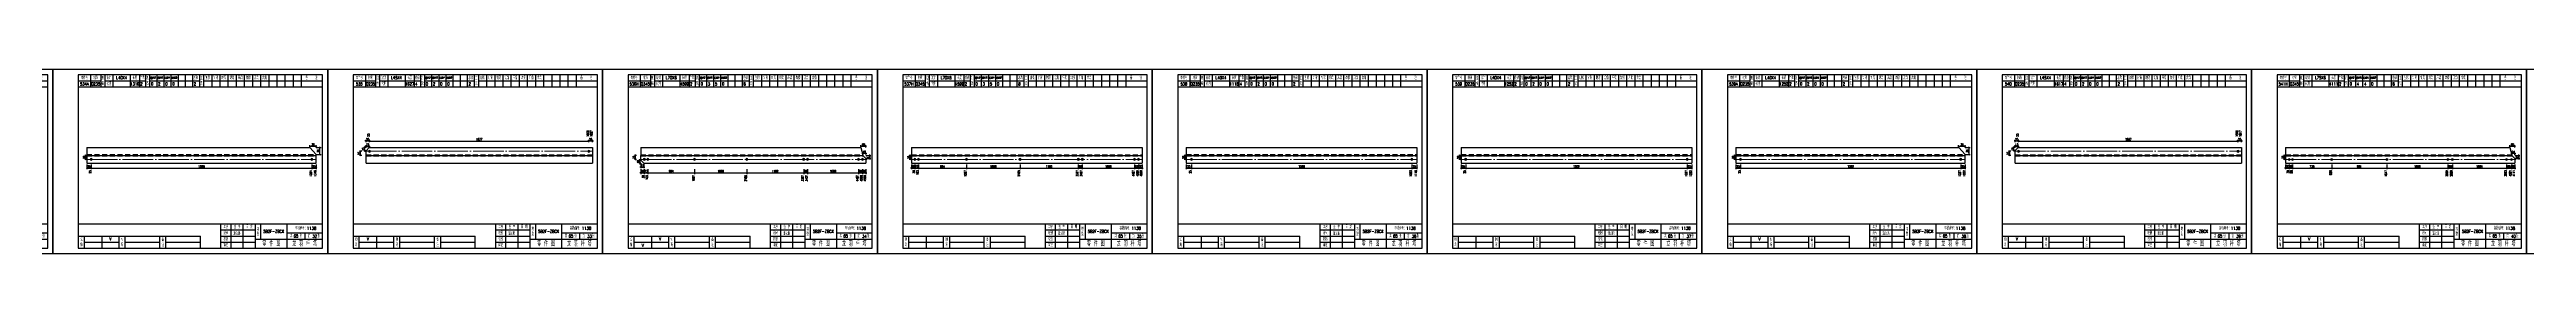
# Model space of a CAD drawing. Header units: millimetres. Extents: x 0 to 30240, y -10896 to -1348.
# Drawn here: x 8367 to 10800, y -3907 to -3727 of the extents above; entities that cross this region are included whole.
import ezdxf
from ezdxf.enums import TextEntityAlignment as Align

# ---------------------------------------------------------------- set-up
doc = ezdxf.new("R2010")
doc.units = ezdxf.units.MM
doc.header["$LTSCALE"] = 20
doc.header["$PDMODE"] = 1
doc.linetypes.add('DASHDOT2X', pattern=[1.75, 1.5, -0.125, 0, -0.125])
doc.linetypes.add('HIDDEN', pattern=[0.375, 0.25, -0.125])
for name, color, linetype, lineweight in [('1', 7, 'Continuous', 25), ('11', 3, 'Continuous', 13), ('2', 1, 'HIDDEN', 13), ('5', 1, 'Continuous', 13), ('7', 2, 'DASHDOT2X', 13)]:
    doc.layers.add(name, color=color, linetype=linetype, lineweight=lineweight)
doc.styles.get("Standard").update_dxf_attribs({"font": 'simplex', "width": 0.7, "bigfont": 'gbhzfs.shx'})
doc.styles.add('SYMBOL_TXT', font='txt.shx', dxfattribs={"width": 0.6})
doc.styles.add('TITLE_TXT', font='simplex.shx', dxfattribs={"width": 0.75, "height": 2.5, "bigfont": 'gbhzfs.shx'})
doc.dimstyles.get("Standard").update_dxf_attribs({"dimtxt": 2.1, "dimasz": 1, "dimexe": 1.05, "dimexo": 0, "dimgap": 0.63, "dimtad": 1, "dimzin": 0, "dimdsep": 46, "dimtxsty": 'standard', "dimblk": 'OBLIQUE', "dimblk1": 'OBLIQUE', "dimblk2": 'OBLIQUE', "dimcen": 0.09, "dimadec": 0, "dimazin": 0, "dimtfac": 1, "dimtdec": 1, "dimtix": 1, "dimtmove": 0, "dimatfit": 3, "dimfxl": 0, "dimtolj": 1, "dimtzin": 0, "dimarcsym": 0})
pattern_1 = [(0, (-3, 0), (0, 0.0125), [])]

# ---------------------------------------------------------------- blocks, each defined once
blk = doc.blocks.new('M12_HOLE')
h = blk.add_hatch()
h.set_pattern_fill('LINE', scale=0.1, style=0)
h.set_pattern_definition(pattern_1)
h.paths.add_polyline_path([(-5, 0, 1), (-1, 0, 1)])
at = {"color": 7}
blk.add_circle((-3, 0), 2, dxfattribs=at)
at = {"color": 7, "attachment_point": 1, "style": 'SYMBOL_TXT'}
for s, insert, char_height, width in [('13\\f??|b0|i0|c0|p54;.', (-0.1, 2.1), 3.5, 5.707), ('5', (3.7, 2.3), 1.8, 2.931)]:
    blk.add_mtext(s, dxfattribs=dict(at, insert=insert, char_height=char_height, width=width))
blk = doc.blocks.new('M16_HOLE')
h = blk.add_hatch()
h.set_pattern_fill('LINE', scale=0.1, style=0)
h.set_pattern_definition(pattern_1)
h.paths.add_polyline_path([(-1.6, 1.4, 0.668179), (-5, 0, 0.198912), (-4.4, -1.4)])
at = {"color": 7}
blk.add_circle((-3, 0), 2, dxfattribs=at)
at = {"color": 7, "attachment_point": 1, "style": 'SYMBOL_TXT'}
for s, insert, char_height, width in [('17.', (-0.4, 2.1), 3.5, 6.316), ('5', (3.6, 2.3), 1.8, 1.822)]:
    blk.add_mtext(s, dxfattribs=dict(at, insert=insert, char_height=char_height, width=width))
blk = doc.blocks.new('M20_HOLE')
at = {"color": 7}
blk.add_circle((-3, 0), 2, dxfattribs=at)
at = {"color": 7, "attachment_point": 1, "style": 'SYMBOL_TXT'}
for s, insert, char_height, width in [('21.', (-0.7, 2), 3.5, 6.074), ('5', (3.3, 2), 1.8, 1.458)]:
    blk.add_mtext(s, dxfattribs=dict(at, insert=insert, char_height=char_height, width=width))
blk = doc.blocks.new('M24_HOLE')
at = {"color": 7}
for radius in [2, 1.5]:
    blk.add_circle((-3, 0), radius, dxfattribs=at)
at = {"color": 7, "attachment_point": 1, "style": 'SYMBOL_TXT'}
for s, insert, char_height, width in [('25.', (-0.7, 2.1), 3.5, 2.429), ('5', (3.9, 2.3), 1.8, 1.944)]:
    blk.add_mtext(s, dxfattribs=dict(at, insert=insert, char_height=char_height, width=width))
blk = doc.blocks.new('JgCard')
for p, q in [((270, 180), (0, 180)), ((0, 180), (0, 0)), ((265, 175), (25, 175)), ((25, 175), (25, 5)), ((37, 175), (37, 163)), ((47, 175), (47, 163)), ((51, 175), (51, 163)), ((59, 175), (59, 163)), ((76, 175), (76, 163)), ((85, 175), (85, 163)), ((91, 175), (91, 163)), ((95, 175), (95, 163)), ((102, 175), (102, 163)), ((109, 175), (109, 163)), ((116, 175), (116, 163)), ((123, 175), (123, 163)), ((130, 175), (130, 163)), ((137, 175), (137, 163)), ((144, 175), (144, 163)), ((148, 175), (148, 163)), ((156, 175), (156, 163)), ((164, 175), (164, 163)), ((172, 175), (172, 163)), ((180, 175), (180, 163)), ((188, 175), (188, 163)), ((196, 175), (196, 163)), ((204, 175), (204, 163)), ((212, 175), (212, 163)), ((220, 175), (220, 163)), ((228, 175), (228, 163)), ((236, 175), (236, 163)), ((244, 175), (244, 163)), ((265, 5), (265, 175)), ((270, 0), (270, 180)), ((25, 169), (47, 169)), ((25, 163), (265, 163)), ((51, 169), (91, 169)), ((95, 169), (144, 169)), ((148, 169), (265, 169)), ((25, 29), (265, 29)), ((165, 5), (165, 29)), ((175, 5), (175, 29)), ((187, 5), (187, 29)), ((199, 5), (199, 29)), ((204, 29), (204, 14)), ((230, 5), (230, 29)), ((0, 0), (270, 0)), ((25, 17), (145, 17)), ((25, 5), (265, 5)), ((31, 5), (31, 17)), ((31, 11), (65, 11)), ((48, 17), (48, 5)), ((65, 5), (65, 17)), ((71, 5), (71, 17)), ((71, 11), (105, 11)), ((105, 5), (105, 17)), ((111, 5), (111, 17)), ((111, 11), (145, 11)), ((145, 5), (145, 17)), ((165, 23), (199, 23)), ((165, 17), (199, 17)), ((165, 11), (199, 11)), ((199, 14), (265, 14)), ((230, 20), (265, 20)), ((247.5, 20), (247.5, 14))]:
    blk.add_line(p, q)
blk.add_lwpolyline([(96, 172, -1), (98, 172, -1)], format="xyb", close=True)
blk.add_point((145, 96))
at = {"xscale": 0.5, "yscale": 0.5, "zscale": 0.5}
for name, p in [('M12_HOLE', (98.5, 172)), ('M16_HOLE', (105.5, 172)), ('M20_HOLE', (112.5, 172)), ('M24_HOLE', (119.5, 172))]:
    blk.add_blockref(name, p, dxfattribs=at)
at = {"style": 'TITLE_TXT', "width": 0.75}
for s, height, p in [('存档编号：1138', 3.08, (238, 23.1)), ('潘义鹏', 3, (177.4, 17.9)), ('龙 羽 杆 塔', 5, (235.2, 7))]:
    blk.add_text(s, height=height, dxfattribs=at).set_placement(p)
at = {"attachment_point": 5, "style": 'TITLE_TXT'}
for s, insert, char_height, width in [('零件号', (31, 172), 3, 15), ('材质', (42, 172), 3, 8), ('规格', (49, 169), 3, 4), ('设计', (55, 172), 3, 8), ('长度', (80.5, 172), 3, 8), ('件数', (88, 172), 3, 6), ('孔数', (93, 169), 3, 4), ('总数', (140.5, 172), 3, 7), ('工\\P艺', (146, 169), 3, 4), ('刨根', (152, 172), 3, 8), ('铲背', (160, 172), 3, 8), ('制弯', (168, 172), 3, 8), ('切角', (176, 172), 3, 8), ('压扁', (184, 172), 3, 8), ('焊接', (192, 172), 3, 8), ('开角', (200, 172), 3, 8), ('合角', (208, 172), 3, 8), ('备    注', (254, 172), 3, 22), ('代用', (55, 166), 3, 8), ('工序', (170, 26), 3, 10), ('签 字', (181, 26), 3, 12), ('日 期', (193, 26), 3, 12), ('塔\\P型', (201.5, 21.5), 3, 5), ('切\\P角', (28, 11), 3, 6), ('制\\P弯', (68, 11), 3, 6), ('备\\P注', (108, 11), 3, 6), ('绘制', (170, 20), 3, 10), ('校核', (170, 14), 3, 10), ('审定', (170, 8), 3, 10), ('零 件 图', (214.5, 9.5), 5, 31), ('共    张', (238.8, 17), 3, 17.5), ('第    张', (256.2, 17), 3, 17.5)]:
    blk.add_mtext(s, dxfattribs=dict(at, insert=insert, char_height=char_height, width=width))
blk = doc.blocks.new('M16')
for p, q in [((-0.7, -0.7), (0.7, 0.7)), ((-0.4, 0), (0.4, 0)), ((0, 0.4), (0, -0.4))]:
    blk.add_line(p, q)
blk.add_circle((0, 0), 1)
for radius in [0.8, 0.6, 0.4, 0.2]:
    blk.add_arc((0, 0), radius, 225, 45)
blk = doc.blocks.new('_Oblique')
at = {"color": 0, "linetype": 'ByBlock', "lineweight": -2}
blk.add_line((-0.5, -0.5), (0.5, 0.5), dxfattribs=at)
blk = doc.blocks.new('*D2614')
at = {"layer": '11', "color": 0, "lineweight": -2}
for p, q in [((8622.5, -3803.1), (8622.5, -3801)), ((8628.7, -3802.1), (8622.5, -3802.1)), ((8628.7, -3803.1), (8628.7, -3801))]:
    blk.add_line(p, q, dxfattribs=at)
at = {"layer": 'Defpoints', "color": 0}
for p in [(8622.5, -3802.1), (8622.5, -3803.1), (8628.7, -3803.1)]:
    blk.add_point(p, dxfattribs=at)
at = {"layer": '11', "color": 0, "lineweight": -2, "rotation": 180}
blk.add_blockref('_Oblique', (8622.5, -3802.1), dxfattribs=at)
at = {"layer": '11', "color": 0, "lineweight": -2}
blk.add_blockref('_Oblique', (8628.7, -3802.1), dxfattribs=at)
at = {"layer": '11', "color": 0, "insert": (8625.6, -3800.4), "char_height": 2.1, "attachment_point": 5}
blk.add_mtext('\\A1;36', dxfattribs=at)
blk = doc.blocks.new('*D2616')
at = {"layer": '11', "color": 0, "lineweight": -2}
for p, q in [((8677.6, -3797.9), (8677.6, -3795.8)), ((8681, -3797.9), (8681, -3795.8)), ((8677.6, -3796.8), (8676.6, -3796.8)), ((8677.6, -3796.8), (8681, -3796.8)), ((8681, -3796.8), (8682, -3796.8))]:
    blk.add_line(p, q, dxfattribs=at)
at = {"layer": 'Defpoints', "color": 0}
for p in [(8677.6, -3797.9), (8681, -3796.8), (8681, -3797.9)]:
    blk.add_point(p, dxfattribs=at)
at = {"layer": '11', "color": 0, "lineweight": -2}
blk.add_blockref('_Oblique', (8677.6, -3796.8), dxfattribs=at)
at = {"layer": '11', "color": 0, "lineweight": -2, "rotation": 180}
blk.add_blockref('_Oblique', (8681, -3796.8), dxfattribs=at)
at = {"layer": '11', "color": 0, "insert": (8679.3, -3795.2), "char_height": 2.1, "attachment_point": 5}
blk.add_mtext('\\A1;25', dxfattribs=at)
blk = doc.blocks.new('*D2618')
at = {"layer": '11', "color": 0, "lineweight": -2}
for p, q in [((8896.6, -3797.9), (8896.6, -3795.8)), ((8900, -3797.9), (8900, -3795.8)), ((8896.6, -3796.8), (8895.6, -3796.8)), ((8896.6, -3796.8), (8900, -3796.8)), ((8900, -3796.8), (8901, -3796.8))]:
    blk.add_line(p, q, dxfattribs=at)
at = {"layer": 'Defpoints', "color": 0}
for p in [(8896.6, -3797.9), (8900, -3796.8), (8900, -3797.9)]:
    blk.add_point(p, dxfattribs=at)
at = {"layer": '11', "color": 0, "lineweight": -2}
blk.add_blockref('_Oblique', (8896.6, -3796.8), dxfattribs=at)
at = {"layer": '11', "color": 0, "lineweight": -2, "rotation": 180}
blk.add_blockref('_Oblique', (8900, -3796.8), dxfattribs=at)
at = {"layer": '11', "color": 0, "insert": (8898.3, -3795.2), "char_height": 2.1, "attachment_point": 5}
blk.add_mtext('\\A1;25', dxfattribs=at)
blk = doc.blocks.new('*D2619')
at = {"layer": '11', "color": 0, "lineweight": -2}
for p, q in [((8677.6, -3803.1), (8675.5, -3803.1)), ((8677.6, -3806.4), (8675.5, -3806.4)), ((8676.5, -3803.1), (8676.5, -3802.1)), ((8676.5, -3806.4), (8676.5, -3803.1)), ((8676.5, -3806.4), (8676.5, -3807.4))]:
    blk.add_line(p, q, dxfattribs=at)
at = {"layer": 'Defpoints', "color": 0}
for p in [(8676.5, -3803.1), (8677.6, -3803.1), (8677.6, -3806.4)]:
    blk.add_point(p, dxfattribs=at)
at = {"layer": '11', "color": 0, "lineweight": -2}
for p, rotation in [((8676.5, -3803.1), 270), ((8676.5, -3806.4), 90)]:
    blk.add_blockref('_Oblique', p, dxfattribs=dict(at, rotation=rotation))
at = {"layer": '11', "color": 0, "insert": (8674.9, -3804.8), "char_height": 2.1, "attachment_point": 5, "rotation": 90}
blk.add_mtext('\\A1;15', dxfattribs=at)
blk = doc.blocks.new('*D2620')
at = {"layer": '11', "color": 0, "lineweight": -2}
for p, q in [((8677.6, -3802.1), (8676.6, -3802.1)), ((8677.6, -3803.1), (8677.6, -3801)), ((8677.6, -3802.1), (8680.6, -3802.1)), ((8680.6, -3803.1), (8680.6, -3801)), ((8680.6, -3802.1), (8681.6, -3802.1))]:
    blk.add_line(p, q, dxfattribs=at)
at = {"layer": 'Defpoints', "color": 0}
for p in [(8677.6, -3803.1), (8680.6, -3802.1), (8680.6, -3803.1)]:
    blk.add_point(p, dxfattribs=at)
at = {"layer": '11', "color": 0, "lineweight": -2}
blk.add_blockref('_Oblique', (8677.6, -3802.1), dxfattribs=at)
at = {"layer": '11', "color": 0, "lineweight": -2, "rotation": 180}
blk.add_blockref('_Oblique', (8680.6, -3802.1), dxfattribs=at)
at = {"layer": '11', "color": 0, "insert": (8679.1, -3800.4), "char_height": 2.1, "attachment_point": 5}
blk.add_mtext('\\A1;12', dxfattribs=at)
blk = doc.blocks.new('M20')
for p, q in [((-0.5, 0), (0.5, 0)), ((0, -0.5), (0, 0.5))]:
    blk.add_line(p, q)
blk.add_circle((0, 0), 1)
blk = doc.blocks.new('*D2622')
at = {"layer": '11', "color": 0, "lineweight": -2}
for p, q in [((8947.6, -3828.1), (8946.6, -3828.1)), ((8947.6, -3824.5), (8947.6, -3829.2)), ((8947.6, -3828.1), (8951, -3828.1)), ((8951, -3824.5), (8951, -3829.2)), ((8951, -3828.1), (8952, -3828.1))]:
    blk.add_line(p, q, dxfattribs=at)
at = {"layer": 'Defpoints', "color": 0}
for p in [(8947.6, -3824.5), (8951, -3824.5), (8951, -3828.1)]:
    blk.add_point(p, dxfattribs=at)
at = {"layer": '11', "color": 0, "lineweight": -2}
blk.add_blockref('_Oblique', (8947.6, -3828.1), dxfattribs=at)
at = {"layer": '11', "color": 0, "lineweight": -2, "rotation": 180}
blk.add_blockref('_Oblique', (8951, -3828.1), dxfattribs=at)
at = {"layer": '11', "color": 0, "insert": (8949.3, -3826.4), "char_height": 2.1, "attachment_point": 5}
blk.add_mtext('\\A1;30', dxfattribs=at)
blk = doc.blocks.new('*D2623')
at = {"layer": '11', "color": 0, "lineweight": -2}
for p, q in [((8951, -3828.1), (8950, -3828.1)), ((8951, -3824.5), (8951, -3829.2)), ((8951, -3828.1), (8954.5, -3828.1)), ((8954.5, -3824.5), (8954.5, -3829.2)), ((8954.5, -3828.1), (8955.5, -3828.1))]:
    blk.add_line(p, q, dxfattribs=at)
at = {"layer": 'Defpoints', "color": 0}
for p in [(8951, -3824.5), (8954.5, -3824.5), (8954.5, -3828.1)]:
    blk.add_point(p, dxfattribs=at)
at = {"layer": '11', "color": 0, "lineweight": -2}
blk.add_blockref('_Oblique', (8951, -3828.1), dxfattribs=at)
at = {"layer": '11', "color": 0, "lineweight": -2, "rotation": 180}
blk.add_blockref('_Oblique', (8954.5, -3828.1), dxfattribs=at)
at = {"layer": '11', "color": 0, "insert": (8952.8, -3826.4), "char_height": 2.1, "attachment_point": 5}
blk.add_mtext('\\A1;73', dxfattribs=at)
blk = doc.blocks.new('*D2630')
at = {"layer": '11', "color": 0, "lineweight": -2}
for p, q in [((9165.3, -3828.1), (9164.3, -3828.1)), ((9165.3, -3824.5), (9165.3, -3829.2)), ((9165.3, -3828.1), (9168.7, -3828.1)), ((9168.7, -3824.5), (9168.7, -3829.2)), ((9168.7, -3828.1), (9169.7, -3828.1))]:
    blk.add_line(p, q, dxfattribs=at)
at = {"layer": 'Defpoints', "color": 0}
for p in [(9165.3, -3824.5), (9168.7, -3824.5), (9168.7, -3828.1)]:
    blk.add_point(p, dxfattribs=at)
at = {"layer": '11', "color": 0, "lineweight": -2}
blk.add_blockref('_Oblique', (9165.3, -3828.1), dxfattribs=at)
at = {"layer": '11', "color": 0, "lineweight": -2, "rotation": 180}
blk.add_blockref('_Oblique', (9168.7, -3828.1), dxfattribs=at)
at = {"layer": '11', "color": 0, "insert": (9167, -3826.4), "char_height": 2.1, "attachment_point": 5}
blk.add_mtext('\\A1;30', dxfattribs=at)
blk = doc.blocks.new('*D2631')
at = {"layer": '11', "color": 0, "lineweight": -2}
for p, q in [((8947.6, -3815.6), (8945.5, -3815.6)), ((8947.6, -3818.7), (8945.5, -3818.7)), ((8946.5, -3815.6), (8946.5, -3814.6)), ((8946.5, -3815.6), (8946.5, -3818.7)), ((8946.5, -3818.7), (8946.5, -3819.7))]:
    blk.add_line(p, q, dxfattribs=at)
at = {"layer": 'Defpoints', "color": 0}
for p in [(8946.5, -3818.7), (8947.6, -3815.6), (8947.6, -3818.7)]:
    blk.add_point(p, dxfattribs=at)
at = {"layer": '11', "color": 0, "lineweight": -2}
for p, rotation in [((8946.5, -3815.6), 270), ((8946.5, -3818.7), 90)]:
    blk.add_blockref('_Oblique', p, dxfattribs=dict(at, rotation=rotation))
at = {"layer": '11', "color": 0, "insert": (8944.9, -3817.1), "char_height": 2.1, "attachment_point": 5, "rotation": 90}
blk.add_mtext('\\A1;18', dxfattribs=at)
blk = doc.blocks.new('*D2632')
at = {"layer": '11', "color": 0, "lineweight": -2}
for p, q in [((8947.6, -3818.7), (8947.6, -3823.4)), ((8950.6, -3818.7), (8950.6, -3823.4)), ((8947.6, -3822.4), (8946.6, -3822.4)), ((8947.6, -3822.4), (8950.6, -3822.4)), ((8950.6, -3822.4), (8951.6, -3822.4))]:
    blk.add_line(p, q, dxfattribs=at)
at = {"layer": 'Defpoints', "color": 0}
for p in [(8947.6, -3818.7), (8950.6, -3818.7), (8950.6, -3822.4)]:
    blk.add_point(p, dxfattribs=at)
at = {"layer": '11', "color": 0, "lineweight": -2}
blk.add_blockref('_Oblique', (8947.6, -3822.4), dxfattribs=at)
at = {"layer": '11', "color": 0, "lineweight": -2, "rotation": 180}
blk.add_blockref('_Oblique', (8950.6, -3822.4), dxfattribs=at)
at = {"layer": '11', "color": 0, "insert": (8949.1, -3820.7), "char_height": 2.1, "attachment_point": 5}
blk.add_mtext('\\A1;16', dxfattribs=at)
blk = doc.blocks.new('*D2633')
at = {"layer": '11', "color": 0, "lineweight": -2}
for p, q in [((9163.8, -3803.1), (9163.8, -3801)), ((9168.7, -3802.1), (9163.8, -3802.1)), ((9168.7, -3803.1), (9168.7, -3801))]:
    blk.add_line(p, q, dxfattribs=at)
at = {"layer": 'Defpoints', "color": 0}
for p in [(9163.8, -3802.1), (9163.8, -3803.1), (9168.7, -3803.1)]:
    blk.add_point(p, dxfattribs=at)
at = {"layer": '11', "color": 0, "lineweight": -2, "rotation": 180}
blk.add_blockref('_Oblique', (9163.8, -3802.1), dxfattribs=at)
at = {"layer": '11', "color": 0, "lineweight": -2}
blk.add_blockref('_Oblique', (9168.7, -3802.1), dxfattribs=at)
at = {"layer": '11', "color": 0, "insert": (9166.3, -3800.4), "char_height": 2.1, "attachment_point": 5}
blk.add_mtext('\\A1;60', dxfattribs=at)
blk = doc.blocks.new('*D2634')
at = {"layer": '11', "color": 0, "lineweight": -2}
for p, q in [((9165.6, -3809.2), (9164.6, -3809.2)), ((9165.6, -3810.2), (9165.6, -3808.1)), ((9168.7, -3809.2), (9165.6, -3809.2)), ((9168.7, -3810.2), (9168.7, -3808.1)), ((9168.7, -3809.2), (9169.7, -3809.2))]:
    blk.add_line(p, q, dxfattribs=at)
at = {"layer": 'Defpoints', "color": 0}
for p in [(9165.6, -3809.2), (9165.6, -3810.2), (9168.7, -3810.2)]:
    blk.add_point(p, dxfattribs=at)
at = {"layer": '11', "color": 0, "lineweight": -2}
blk.add_blockref('_Oblique', (9165.6, -3809.2), dxfattribs=at)
at = {"layer": '11', "color": 0, "lineweight": -2, "rotation": 180}
blk.add_blockref('_Oblique', (9168.7, -3809.2), dxfattribs=at)
at = {"layer": '11', "color": 0, "insert": (9167.1, -3807.5), "char_height": 2.1, "attachment_point": 5}
blk.add_mtext('\\A1;19', dxfattribs=at)
blk = doc.blocks.new('*D2635')
at = {"layer": '11', "color": 0, "lineweight": -2}
for p, q in [((9168.7, -3810.9), (9173.4, -3810.9)), ((9168.7, -3813.9), (9173.4, -3813.9)), ((9172.4, -3810.9), (9172.4, -3809.9)), ((9172.4, -3810.9), (9172.4, -3813.9)), ((9172.4, -3813.9), (9172.4, -3814.9))]:
    blk.add_line(p, q, dxfattribs=at)
at = {"layer": 'Defpoints', "color": 0}
for p in [(9168.7, -3810.9), (9168.7, -3813.9), (9172.4, -3813.9)]:
    blk.add_point(p, dxfattribs=at)
at = {"layer": '11', "color": 0, "lineweight": -2}
for p, rotation in [((9172.4, -3810.9), 270), ((9172.4, -3813.9), 90)]:
    blk.add_blockref('_Oblique', p, dxfattribs=dict(at, rotation=rotation))
at = {"layer": '11', "color": 0, "insert": (9170.7, -3812.4), "char_height": 2.1, "attachment_point": 5, "rotation": 90}
blk.add_mtext('\\A1;17', dxfattribs=at)
blk = doc.blocks.new('*D2637')
at = {"layer": '11', "color": 0, "lineweight": -2}
for p, q in [((9213.4, -3819.7), (9213.4, -3824.5)), ((9216.8, -3819.7), (9216.8, -3824.5)), ((9213.4, -3823.4), (9212.4, -3823.4)), ((9213.4, -3823.4), (9216.8, -3823.4)), ((9216.8, -3823.4), (9217.8, -3823.4))]:
    blk.add_line(p, q, dxfattribs=at)
at = {"layer": 'Defpoints', "color": 0}
for p in [(9213.4, -3819.7), (9216.8, -3819.7), (9216.8, -3823.4)]:
    blk.add_point(p, dxfattribs=at)
at = {"layer": '11', "color": 0, "lineweight": -2}
blk.add_blockref('_Oblique', (9213.4, -3823.4), dxfattribs=at)
at = {"layer": '11', "color": 0, "lineweight": -2, "rotation": 180}
blk.add_blockref('_Oblique', (9216.8, -3823.4), dxfattribs=at)
at = {"layer": '11', "color": 0, "insert": (9215.1, -3821.7), "char_height": 2.1, "attachment_point": 5}
blk.add_mtext('\\A1;30', dxfattribs=at)
blk = doc.blocks.new('*D2638')
at = {"layer": '11', "color": 0, "lineweight": -2}
for p, q in [((9216.8, -3819.7), (9216.8, -3824.5)), ((9220.4, -3819.7), (9220.4, -3824.5)), ((9216.8, -3823.4), (9215.8, -3823.4)), ((9216.8, -3823.4), (9220.4, -3823.4)), ((9220.4, -3823.4), (9221.4, -3823.4))]:
    blk.add_line(p, q, dxfattribs=at)
at = {"layer": 'Defpoints', "color": 0}
for p in [(9216.8, -3819.7), (9220.4, -3819.7), (9220.4, -3823.4)]:
    blk.add_point(p, dxfattribs=at)
at = {"layer": '11', "color": 0, "lineweight": -2}
blk.add_blockref('_Oblique', (9216.8, -3823.4), dxfattribs=at)
at = {"layer": '11', "color": 0, "lineweight": -2, "rotation": 180}
blk.add_blockref('_Oblique', (9220.4, -3823.4), dxfattribs=at)
at = {"layer": '11', "color": 0, "insert": (9218.6, -3821.7), "char_height": 2.1, "attachment_point": 5}
blk.add_mtext('\\A1;73', dxfattribs=at)
blk = doc.blocks.new('*D2645')
at = {"layer": '11', "color": 0, "lineweight": -2}
for p, q in [((9436.6, -3819.7), (9436.6, -3824.5)), ((9440, -3819.7), (9440, -3824.5)), ((9436.6, -3823.4), (9435.6, -3823.4)), ((9436.6, -3823.4), (9440, -3823.4)), ((9440, -3823.4), (9441, -3823.4))]:
    blk.add_line(p, q, dxfattribs=at)
at = {"layer": 'Defpoints', "color": 0}
for p in [(9436.6, -3819.7), (9440, -3819.7), (9440, -3823.4)]:
    blk.add_point(p, dxfattribs=at)
at = {"layer": '11', "color": 0, "lineweight": -2}
blk.add_blockref('_Oblique', (9436.6, -3823.4), dxfattribs=at)
at = {"layer": '11', "color": 0, "lineweight": -2, "rotation": 180}
blk.add_blockref('_Oblique', (9440, -3823.4), dxfattribs=at)
at = {"layer": '11', "color": 0, "insert": (9438.3, -3821.7), "char_height": 2.1, "attachment_point": 5}
blk.add_mtext('\\A1;30', dxfattribs=at)
blk = doc.blocks.new('*D2659')
at = {"layer": '11', "color": 0, "lineweight": -2}
for p, q in [((10242.2, -3803.1), (10242.2, -3801)), ((10248.7, -3802.1), (10242.2, -3802.1)), ((10248.7, -3803.1), (10248.7, -3801))]:
    blk.add_line(p, q, dxfattribs=at)
at = {"layer": 'Defpoints', "color": 0}
for p in [(10242.2, -3802.1), (10242.2, -3803.1), (10248.7, -3803.1)]:
    blk.add_point(p, dxfattribs=at)
at = {"layer": '11', "color": 0, "lineweight": -2, "rotation": 180}
blk.add_blockref('_Oblique', (10242.2, -3802.1), dxfattribs=at)
at = {"layer": '11', "color": 0, "lineweight": -2}
blk.add_blockref('_Oblique', (10248.7, -3802.1), dxfattribs=at)
at = {"layer": '11', "color": 0, "insert": (10245.5, -3800.4), "char_height": 2.1, "attachment_point": 5}
blk.add_mtext('\\A1;36', dxfattribs=at)
blk = doc.blocks.new('*D2661')
at = {"layer": '11', "color": 0, "lineweight": -2}
for p, q in [((10297.6, -3797.9), (10297.6, -3795.8)), ((10301, -3797.9), (10301, -3795.8)), ((10297.6, -3796.8), (10296.6, -3796.8)), ((10297.6, -3796.8), (10301, -3796.8)), ((10301, -3796.8), (10302, -3796.8))]:
    blk.add_line(p, q, dxfattribs=at)
at = {"layer": 'Defpoints', "color": 0}
for p in [(10297.6, -3797.9), (10301, -3796.8), (10301, -3797.9)]:
    blk.add_point(p, dxfattribs=at)
at = {"layer": '11', "color": 0, "lineweight": -2}
blk.add_blockref('_Oblique', (10297.6, -3796.8), dxfattribs=at)
at = {"layer": '11', "color": 0, "lineweight": -2, "rotation": 180}
blk.add_blockref('_Oblique', (10301, -3796.8), dxfattribs=at)
at = {"layer": '11', "color": 0, "insert": (10299.3, -3795.2), "char_height": 2.1, "attachment_point": 5}
blk.add_mtext('\\A1;25', dxfattribs=at)
blk = doc.blocks.new('*D2663')
at = {"layer": '11', "color": 0, "lineweight": -2}
for p, q in [((10516.6, -3797.9), (10516.6, -3795.8)), ((10520, -3797.9), (10520, -3795.8)), ((10516.6, -3796.8), (10515.6, -3796.8)), ((10516.6, -3796.8), (10520, -3796.8)), ((10520, -3796.8), (10521, -3796.8))]:
    blk.add_line(p, q, dxfattribs=at)
at = {"layer": 'Defpoints', "color": 0}
for p in [(10516.6, -3797.9), (10520, -3796.8), (10520, -3797.9)]:
    blk.add_point(p, dxfattribs=at)
at = {"layer": '11', "color": 0, "lineweight": -2}
blk.add_blockref('_Oblique', (10516.6, -3796.8), dxfattribs=at)
at = {"layer": '11', "color": 0, "lineweight": -2, "rotation": 180}
blk.add_blockref('_Oblique', (10520, -3796.8), dxfattribs=at)
at = {"layer": '11', "color": 0, "insert": (10518.3, -3795.2), "char_height": 2.1, "attachment_point": 5}
blk.add_mtext('\\A1;25', dxfattribs=at)
blk = doc.blocks.new('*D2664')
at = {"layer": '11', "color": 0, "lineweight": -2}
for p, q in [((10297.6, -3803.1), (10295.5, -3803.1)), ((10297.6, -3806.2), (10295.5, -3806.2)), ((10296.5, -3803.1), (10296.5, -3802.1)), ((10296.5, -3806.2), (10296.5, -3803.1)), ((10296.5, -3806.2), (10296.5, -3807.2))]:
    blk.add_line(p, q, dxfattribs=at)
at = {"layer": 'Defpoints', "color": 0}
for p in [(10296.5, -3803.1), (10297.6, -3803.1), (10297.6, -3806.2)]:
    blk.add_point(p, dxfattribs=at)
at = {"layer": '11', "color": 0, "lineweight": -2}
for p, rotation in [((10296.5, -3803.1), 270), ((10296.5, -3806.2), 90)]:
    blk.add_blockref('_Oblique', p, dxfattribs=dict(at, rotation=rotation))
at = {"layer": '11', "color": 0, "insert": (10294.9, -3804.7), "char_height": 2.1, "attachment_point": 5, "rotation": 90}
blk.add_mtext('\\A1;14', dxfattribs=at)
blk = doc.blocks.new('*D2665')
at = {"layer": '11', "color": 0, "lineweight": -2}
for p, q in [((10297.6, -3802.1), (10296.6, -3802.1)), ((10297.6, -3803.1), (10297.6, -3801)), ((10297.6, -3802.1), (10300.8, -3802.1)), ((10300.8, -3803.1), (10300.8, -3801)), ((10300.8, -3802.1), (10301.8, -3802.1))]:
    blk.add_line(p, q, dxfattribs=at)
at = {"layer": 'Defpoints', "color": 0}
for p in [(10297.6, -3803.1), (10300.8, -3802.1), (10300.8, -3803.1)]:
    blk.add_point(p, dxfattribs=at)
at = {"layer": '11', "color": 0, "lineweight": -2}
blk.add_blockref('_Oblique', (10297.6, -3802.1), dxfattribs=at)
at = {"layer": '11', "color": 0, "lineweight": -2, "rotation": 180}
blk.add_blockref('_Oblique', (10300.8, -3802.1), dxfattribs=at)
at = {"layer": '11', "color": 0, "insert": (10299.2, -3800.4), "char_height": 2.1, "attachment_point": 5}
blk.add_mtext('\\A1;13', dxfattribs=at)
blk = doc.blocks.new('*D2667')
at = {"layer": '11', "color": 0, "lineweight": -2}
for p, q in [((10563.4, -3819.7), (10563.4, -3824.5)), ((10566.8, -3819.7), (10566.8, -3824.5)), ((10563.4, -3823.4), (10562.4, -3823.4)), ((10563.4, -3823.4), (10566.8, -3823.4)), ((10566.8, -3823.4), (10567.8, -3823.4))]:
    blk.add_line(p, q, dxfattribs=at)
at = {"layer": 'Defpoints', "color": 0}
for p in [(10563.4, -3819.7), (10566.8, -3819.7), (10566.8, -3823.4)]:
    blk.add_point(p, dxfattribs=at)
at = {"layer": '11', "color": 0, "lineweight": -2}
blk.add_blockref('_Oblique', (10563.4, -3823.4), dxfattribs=at)
at = {"layer": '11', "color": 0, "lineweight": -2, "rotation": 180}
blk.add_blockref('_Oblique', (10566.8, -3823.4), dxfattribs=at)
at = {"layer": '11', "color": 0, "insert": (10565.1, -3821.7), "char_height": 2.1, "attachment_point": 5}
blk.add_mtext('\\A1;30', dxfattribs=at)
blk = doc.blocks.new('*D2668')
at = {"layer": '11', "color": 0, "lineweight": -2}
for p, q in [((10566.8, -3819.7), (10566.8, -3824.5)), ((10570.1, -3819.7), (10570.1, -3824.5)), ((10566.8, -3823.4), (10565.8, -3823.4)), ((10566.8, -3823.4), (10570.1, -3823.4)), ((10570.1, -3823.4), (10571.1, -3823.4))]:
    blk.add_line(p, q, dxfattribs=at)
at = {"layer": 'Defpoints', "color": 0}
for p in [(10566.8, -3819.7), (10570.1, -3819.7), (10570.1, -3823.4)]:
    blk.add_point(p, dxfattribs=at)
at = {"layer": '11', "color": 0, "lineweight": -2}
blk.add_blockref('_Oblique', (10566.8, -3823.4), dxfattribs=at)
at = {"layer": '11', "color": 0, "lineweight": -2, "rotation": 180}
blk.add_blockref('_Oblique', (10570.1, -3823.4), dxfattribs=at)
at = {"layer": '11', "color": 0, "insert": (10568.5, -3821.7), "char_height": 2.1, "attachment_point": 5}
blk.add_mtext('\\A1;60', dxfattribs=at)
blk = doc.blocks.new('*D2675')
at = {"layer": '11', "color": 0, "lineweight": -2}
for p, q in [((10785.3, -3819.7), (10785.3, -3824.5)), ((10788.7, -3819.7), (10788.7, -3824.5)), ((10785.3, -3823.4), (10784.3, -3823.4)), ((10785.3, -3823.4), (10788.7, -3823.4)), ((10788.7, -3823.4), (10789.7, -3823.4))]:
    blk.add_line(p, q, dxfattribs=at)
at = {"layer": 'Defpoints', "color": 0}
for p in [(10785.3, -3819.7), (10788.7, -3819.7), (10788.7, -3823.4)]:
    blk.add_point(p, dxfattribs=at)
at = {"layer": '11', "color": 0, "lineweight": -2}
blk.add_blockref('_Oblique', (10785.3, -3823.4), dxfattribs=at)
at = {"layer": '11', "color": 0, "lineweight": -2, "rotation": 180}
blk.add_blockref('_Oblique', (10788.7, -3823.4), dxfattribs=at)
at = {"layer": '11', "color": 0, "insert": (10787, -3821.7), "char_height": 2.1, "attachment_point": 5}
blk.add_mtext('\\A1;30', dxfattribs=at)
blk = doc.blocks.new('*D2676')
at = {"layer": '11', "color": 0, "lineweight": -2}
for p, q in [((10783.6, -3803.1), (10783.6, -3801)), ((10788.7, -3802.1), (10783.6, -3802.1)), ((10788.7, -3803.1), (10788.7, -3801))]:
    blk.add_line(p, q, dxfattribs=at)
at = {"layer": 'Defpoints', "color": 0}
for p in [(10783.6, -3802.1), (10783.6, -3803.1), (10788.7, -3803.1)]:
    blk.add_point(p, dxfattribs=at)
at = {"layer": '11', "color": 0, "lineweight": -2, "rotation": 180}
blk.add_blockref('_Oblique', (10783.6, -3802.1), dxfattribs=at)
at = {"layer": '11', "color": 0, "lineweight": -2}
blk.add_blockref('_Oblique', (10788.7, -3802.1), dxfattribs=at)
at = {"layer": '11', "color": 0, "insert": (10786.2, -3800.4), "char_height": 2.1, "attachment_point": 5}
blk.add_mtext('\\A1;60', dxfattribs=at)
blk = doc.blocks.new('*D2677')
at = {"layer": '11', "color": 0, "lineweight": -2}
for p, q in [((10785.7, -3809.2), (10784.7, -3809.2)), ((10785.7, -3810.3), (10785.7, -3808.2)), ((10788.7, -3809.2), (10785.7, -3809.2)), ((10788.7, -3810.3), (10788.7, -3808.2)), ((10788.7, -3809.2), (10789.7, -3809.2))]:
    blk.add_line(p, q, dxfattribs=at)
at = {"layer": 'Defpoints', "color": 0}
for p in [(10785.7, -3809.2), (10785.7, -3810.3), (10788.7, -3810.3)]:
    blk.add_point(p, dxfattribs=at)
at = {"layer": '11', "color": 0, "lineweight": -2}
blk.add_blockref('_Oblique', (10785.7, -3809.2), dxfattribs=at)
at = {"layer": '11', "color": 0, "lineweight": -2, "rotation": 180}
blk.add_blockref('_Oblique', (10788.7, -3809.2), dxfattribs=at)
at = {"layer": '11', "color": 0, "insert": (10787.2, -3807.6), "char_height": 2.1, "attachment_point": 5}
blk.add_mtext('\\A1;24', dxfattribs=at)
blk = doc.blocks.new('*D2678')
at = {"layer": '11', "color": 0, "lineweight": -2}
for p, q in [((10788.7, -3810.9), (10793.4, -3810.9)), ((10788.7, -3813.9), (10793.4, -3813.9)), ((10792.4, -3810.9), (10792.4, -3809.9)), ((10792.4, -3810.9), (10792.4, -3813.9)), ((10792.4, -3813.9), (10792.4, -3814.9))]:
    blk.add_line(p, q, dxfattribs=at)
at = {"layer": 'Defpoints', "color": 0}
for p in [(10788.7, -3810.9), (10788.7, -3813.9), (10792.4, -3813.9)]:
    blk.add_point(p, dxfattribs=at)
at = {"layer": '11', "color": 0, "lineweight": -2}
for p, rotation in [((10792.4, -3810.9), 270), ((10792.4, -3813.9), 90)]:
    blk.add_blockref('_Oblique', p, dxfattribs=dict(at, rotation=rotation))
at = {"layer": '11', "color": 0, "insert": (10790.7, -3812.4), "char_height": 2.1, "attachment_point": 5, "rotation": 90}
blk.add_mtext('\\A1;19', dxfattribs=at)

msp = doc.modelspace()

# ---------------------------------------------------------------- linework, layer by layer
at = {"layer": '1'}
for p, q in [((8403.4, -3803.136), (8403.4, -3818.676)), ((8403.4, -3803.136), (8622.538, -3803.136)), ((8403.4, -3810.906), (8628.7, -3810.906)), ((8403.4, -3818.676), (8628.7, -3818.676)), ((8622.538, -3803.136), (8628.7, -3810.129)), ((8628.7, -3810.906), (8628.7, -3810.129)), ((8628.7, -3818.676), (8628.7, -3810.906)), ((8677.6, -3806.416), (8680.627, -3803.136)), ((8677.6, -3810.906), (8677.6, -3806.416)), ((8677.6, -3818.676), (8677.6, -3810.906)), ((8677.6, -3810.906), (8900, -3810.906)), ((8677.6, -3818.676), (8900, -3818.676)), ((8680.627, -3803.136), (8900, -3803.136)), ((8900, -3803.136), (8900, -3818.676)), ((8947.6, -3803.136), (8947.6, -3810.906)), ((8947.6, -3803.136), (9163.802, -3803.136)), ((8947.6, -3815.568), (8947.6, -3810.906)), ((8947.6, -3810.906), (9165.57, -3810.906)), ((8950.581, -3818.676), (8947.6, -3815.568)), ((8950.581, -3818.676), (9168.7, -3818.676)), ((9163.802, -3803.136), (9165.57, -3810.24)), ((9165.57, -3810.24), (9165.57, -3810.906)), ((9165.57, -3810.906), (9168.7, -3813.903)), ((9168.7, -3813.903), (9168.7, -3818.676)), ((9213.4, -3803.136), (9213.4, -3818.676)), ((9213.4, -3803.136), (9440, -3803.136)), ((9213.4, -3810.906), (9440, -3810.906)), ((9213.4, -3818.676), (9440, -3818.676)), ((9440, -3803.136), (9440, -3818.676)), ((9483.4, -3803.136), (9483.4, -3818.676)), ((9483.4, -3803.136), (9710, -3803.136)), ((9483.4, -3810.906), (9710, -3810.906)), ((9483.4, -3818.676), (9710, -3818.676)), ((9710, -3803.136), (9710, -3818.676)), ((9753.4, -3803.136), (9753.4, -3818.676)), ((9753.4, -3803.136), (9980, -3803.136)), ((9753.4, -3810.906), (9980, -3810.906)), ((9753.4, -3818.676), (9980, -3818.676)), ((9980, -3803.136), (9980, -3818.676)), ((10023.4, -3803.136), (10023.4, -3818.676)), ((10023.4, -3803.136), (10242.222, -3803.136)), ((10023.4, -3810.906), (10248.7, -3810.906)), ((10023.4, -3818.676), (10248.7, -3818.676)), ((10242.222, -3803.136), (10248.7, -3810.129)), ((10248.7, -3810.906), (10248.7, -3810.129)), ((10248.7, -3818.676), (10248.7, -3810.906)), ((10297.6, -3806.244), (10300.765, -3803.136)), ((10297.6, -3810.906), (10297.6, -3806.244)), ((10297.6, -3818.676), (10297.6, -3810.906)), ((10297.6, -3810.906), (10520, -3810.906)), ((10297.6, -3818.676), (10520, -3818.676)), ((10300.765, -3803.136), (10520, -3803.136)), ((10520, -3803.136), (10520, -3818.676)), ((10563.4, -3803.136), (10563.4, -3818.676)), ((10563.4, -3803.136), (10783.606, -3803.136)), ((10563.4, -3810.906), (10785.7, -3810.906)), ((10563.4, -3818.676), (10788.7, -3818.676)), ((10783.606, -3803.136), (10785.7, -3810.284)), ((10785.7, -3810.284), (10785.7, -3810.906)), ((10785.7, -3810.906), (10788.7, -3813.91)), ((10788.7, -3813.91), (10788.7, -3818.676))]:
    msp.add_line(p, q, dxfattribs=at)
at = {"layer": '2'}
for p, q in [((8403.4, -3810.129), (8628.7, -3810.129)), ((8403.4, -3811.683), (8628.7, -3811.683)), ((8677.6, -3810.215), (8900, -3810.215)), ((8677.6, -3811.596), (8900, -3811.596)), ((8947.6, -3810.24), (9165.57, -3810.24)), ((8947.6, -3811.572), (9166.265, -3811.572)), ((9213.4, -3810.24), (9440, -3810.24)), ((9213.4, -3811.572), (9440, -3811.572)), ((9483.4, -3810.129), (9710, -3810.129)), ((9483.4, -3811.683), (9710, -3811.683)), ((9753.4, -3810.129), (9980, -3810.129)), ((9753.4, -3811.683), (9980, -3811.683)), ((10023.4, -3810.129), (10248.7, -3810.129)), ((10023.4, -3811.683), (10248.7, -3811.683)), ((10297.6, -3810.215), (10520, -3810.215)), ((10297.6, -3811.596), (10520, -3811.596)), ((10563.4, -3810.284), (10785.7, -3810.284)), ((10563.4, -3811.527), (10786.321, -3811.527))]:
    msp.add_line(p, q, dxfattribs=at)
at = {"layer": '7'}
for p, q in [((8403.4, -3814.791), (8628.583, -3814.791)), ((8677.6, -3806.934), (8900.779, -3806.934)), ((8947.6, -3814.791), (9169.46, -3814.791)), ((9213.4, -3814.791), (9440.76, -3814.791)), ((9483.4, -3814.791), (9709.22, -3814.791)), ((9753.4, -3814.791), (9979.661, -3814.791)), ((10023.4, -3814.791), (10248.409, -3814.791)), ((10297.6, -3806.934), (10520.826, -3806.934)), ((10563.4, -3814.842), (10789.46, -3814.842))]:
    msp.add_line(p, q, dxfattribs=at)

# ---------------------------------------------------------------- block references
at = {"layer": '1'}
for p in [(8100, -3906.906), (8370, -3906.906), (8640, -3906.906), (8910, -3906.906), (9180, -3906.906), (9450, -3906.906), (9720, -3906.906), (9990, -3906.906), (10260, -3906.906), (10530, -3906.906), (10800, -3906.906)]:
    msp.add_blockref('JgCard', p, dxfattribs=at)
at = {"layer": '5'}
for name, p in [('M16', (8407.679, -3814.791)), ('M16', (8624.383, -3814.791)), ('M16', (8681.04, -3806.934)), ('M16', (8896.579, -3806.934)), ('M20', (8951.04, -3814.791)), ('M20', (8954.55, -3814.791)), ('M16', (9000.343, -3814.791)), ('M20', (9051.691, -3814.791)), ('M16', (9107.559, -3814.791)), ('M16', (9111.406, -3814.791)), ('M20', (9161.318, -3814.791)), ('M20', (9165.26, -3814.791)), ('M20', (9216.84, -3814.791)), ('M20', (9220.437, -3814.791)), ('M16', (9267.455, -3814.791)), ('M20', (9320.081, -3814.791)), ('M16', (9377.338, -3814.791)), ('M16', (9381.28, -3814.791)), ('M20', (9432.519, -3814.791)), ('M20', (9436.56, -3814.791)), ('M16', (9488.469, -3814.791)), ('M16', (9705.02, -3814.791)), ('M16', (9757.924, -3814.791)), ('M16', (9975.461, -3814.791)), ('M16', (10027.899, -3814.791)), ('M16', (10244.209, -3814.791)), ('M16', (10301.04, -3806.934)), ('M16', (10516.626, -3806.934)), ('M20', (10566.84, -3814.842)), ('M20', (10570.128, -3814.842)), ('M16', (10608.67, -3814.842)), ('M16', (10662.984, -3814.842)), ('M16', (10722.832, -3814.842)), ('M16', (10727.217, -3814.842)), ('M20', (10780.437, -3814.842)), ('M20', (10785.26, -3814.842))]:
    msp.add_blockref(name, p, dxfattribs=at)

# ---------------------------------------------------------------- texts
at = {"style": 'TITLE_TXT', "width": 0.75}
for s, p in [('65', (8606.596, -3891.37)), ('32', (8624.966, -3891.634)), ('65', (8876.596, -3891.37)), ('33', (8894.966, -3891.634)), ('65', (9146.596, -3891.37)), ('34', (9164.966, -3891.634)), ('65', (9416.596, -3891.37)), ('35', (9434.966, -3891.634)), ('65', (9686.596, -3891.37)), ('36', (9704.966, -3891.634)), ('65', (9956.596, -3891.37)), ('37', (9974.966, -3891.634)), ('65', (10226.596, -3891.37)), ('38', (10244.966, -3891.634)), ('65', (10496.596, -3891.37)), ('39', (10514.966, -3891.634)), ('65', (10766.596, -3891.37)), ('40', (10784.966, -3891.634))]:
    msp.add_text(s, height=3, dxfattribs=at).set_placement(p)
at = {"layer": '1', "width": 0.7}
for s, p in [('534A', (8401, -3740.906)), ('Q235', (8412, -3740.906)), ('L40X4', (8437.5, -3734.906)), ('1316', (8450.5, -3740.906)), ('2', (8457, -3740.906)), ('0', (8467.5, -3740.906)), ('2', (8474.5, -3740.906)), ('0', (8481.5, -3740.906)), ('0', (8488.5, -3740.906)), ('2', (8509.5, -3740.906)), ('535', (8671, -3740.906)), ('Q235', (8682, -3740.906)), ('L45X4', (8707.5, -3734.906)), ('1627', (8720.5, -3740.906)), ('4', (8727, -3740.906)), ('0', (8737.5, -3740.906)), ('2', (8744.5, -3740.906)), ('0', (8751.5, -3740.906)), ('0', (8758.5, -3740.906)), ('2', (8779.5, -3740.906)), ('536H', (8941, -3740.906)), ('Q345', (8952, -3740.906)), ('L70X6', (8977.5, -3734.906)), ('4599', (8990.5, -3740.906)), ('2', (8997, -3740.906)), ('0', (9007.5, -3740.906)), ('3', (9014.5, -3740.906)), ('5', (9021.5, -3740.906)), ('0', (9028.5, -3740.906)), ('8', (9049.5, -3740.906)), ('537H', (9211, -3740.906)), ('Q345', (9222, -3740.906)), ('L70X6', (9247.5, -3734.906)), ('4599', (9260.5, -3740.906)), ('2', (9267, -3740.906)), ('0', (9277.5, -3740.906)), ('3', (9284.5, -3740.906)), ('5', (9291.5, -3740.906)), ('0', (9298.5, -3740.906)), ('8', (9319.5, -3740.906)), ('538', (9481, -3740.906)), ('Q235', (9492, -3740.906)), ('L40X4', (9517.5, -3734.906)), ('1118', (9530.5, -3740.906)), ('4', (9537, -3740.906)), ('0', (9547.5, -3740.906)), ('2', (9554.5, -3740.906)), ('0', (9561.5, -3740.906)), ('0', (9568.5, -3740.906)), ('2', (9589.5, -3740.906)), ('539', (9751, -3740.906)), ('Q235', (9762, -3740.906)), ('L40X4', (9787.5, -3734.906)), ('1252', (9800.5, -3740.906)), ('2', (9807, -3740.906)), ('0', (9817.5, -3740.906)), ('2', (9824.5, -3740.906)), ('0', (9831.5, -3740.906)), ('0', (9838.5, -3740.906)), ('2', (9859.5, -3740.906)), ('539A', (10021, -3740.906)), ('Q235', (10032, -3740.906)), ('L40X4', (10057.5, -3734.906)), ('1252', (10070.5, -3740.906)), ('2', (10077, -3740.906)), ('0', (10087.5, -3740.906)), ('2', (10094.5, -3740.906)), ('0', (10101.5, -3740.906)), ('0', (10108.5, -3740.906)), ('2', (10129.5, -3740.906)), ('540', (10291, -3740.906)), ('Q235', (10302, -3740.906)), ('L45X4', (10327.5, -3734.906)), ('1617', (10340.5, -3740.906)), ('4', (10347, -3740.906)), ('0', (10357.5, -3740.906)), ('2', (10364.5, -3740.906)), ('0', (10371.5, -3740.906)), ('0', (10378.5, -3740.906)), ('2', (10399.5, -3740.906)), ('541H', (10561, -3740.906)), ('Q345', (10572, -3740.906)), ('L75X6', (10597.5, -3734.906)), ('4111', (10610.5, -3740.906)), ('2', (10617, -3740.906)), ('0', (10627.5, -3740.906)), ('4', (10634.5, -3740.906)), ('4', (10641.5, -3740.906)), ('0', (10648.5, -3740.906)), ('8', (10669.5, -3740.906)), ('V', (8426.5, -3892.906)), ('V', (8679.5, -3892.906)), ('V', (8966.5, -3892.906)), ('V', (10046.5, -3892.906)), ('V', (10299.5, -3892.906)), ('V', (10586.5, -3892.906)), ('V', (8949.5, -3898.906))]:
    msp.add_text(s, height=3, dxfattribs=at).set_placement(p, align=Align.MIDDLE_CENTER)
for s, p in [('25', (8681.033, -3792.636)), ('1602', (8896.583, -3792.636)), ('1627', (8900, -3792.636)), ('25', (10301.031, -3792.636)), ('1592', (10516.561, -3792.636)), ('1617', (10520, -3792.636))]:
    msp.add_text(s, height=2.1, rotation=90, dxfattribs=at).set_placement(p)
for s, p in [('25', (8407.679, -3825.501)), ('1291', (8624.446, -3825.501)), ('1316', (8628.7, -3825.501)), ('30', (8951.04, -3830.226)), ('103', (8954.551, -3830.226)), ('1097', (9000.358, -3830.226)), ('2165', (9051.674, -3830.226)), ('3327', (9107.543, -3830.226)), ('3407', (9111.389, -3830.226)), ('4487', (9161.291, -3830.226)), ('4569', (9165.244, -3830.226)), ('4599', (9168.7, -3830.226)), ('30', (9216.84, -3825.501)), ('103', (9220.439, -3825.501)), ('1097', (9267.47, -3825.501)), ('2165', (9320.063, -3825.501)), ('3327', (9377.321, -3825.501)), ('3407', (9381.263, -3825.501)), ('4487', (9432.492, -3825.501)), ('4569', (9436.544, -3825.501)), ('4599', (9440, -3825.501)), ('25', (9488.469, -3825.501)), ('1093', (9704.931, -3825.501)), ('1118', (9710, -3825.501)), ('25', (9757.924, -3825.501)), ('1227', (9975.499, -3825.501)), ('1252', (9980, -3825.501)), ('25', (10027.899, -3825.501)), ('1227', (10244.223, -3825.501)), ('1252', (10248.7, -3825.501)), ('30', (10566.84, -3825.501)), ('90', (10570.128, -3825.501)), ('826', (10608.665, -3825.501)), ('1817', (10662.972, -3825.501)), ('2909', (10722.822, -3825.501)), ('2989', (10727.206, -3825.501)), ('3993', (10780.43, -3825.501)), ('4081', (10785.252, -3825.501)), ('4111', (10788.7, -3825.501))]:
    msp.add_text(s, height=2.1, rotation=90, dxfattribs=at).set_placement(p, align=Align.RIGHT)
at = {"layer": '1', "char_height": 3, "width": 26, "attachment_point": 5}
for insert in [(8587, -3885.406), (8857, -3885.406), (9127, -3885.406), (9397, -3885.406), (9667, -3885.406), (9937, -3885.406), (10207, -3885.406), (10477, -3885.406), (10747, -3885.406)]:
    msp.add_mtext('5B2F-ZBCK', dxfattribs=dict(at, insert=insert))

# ---------------------------------------------------------------- dimensions: what is measured, and where the dimension line sits
at = {"layer": '1'}
for base, p1, p2, text in [((8402.35, -3810.906), (8403.35, -3814.791), (8403.35, -3810.906), '20'), ((8672.35, -3806.934), (8673.35, -3810.906), (8673.35, -3806.934), '23'), ((8942.35, -3810.906), (8943.35, -3814.791), (8943.35, -3810.906), '35'), ((9212.35, -3810.906), (9213.35, -3814.791), (9213.35, -3810.906), '35'), ((9482.35, -3810.906), (9483.35, -3814.791), (9483.35, -3810.906), '20'), ((9752.35, -3810.906), (9753.35, -3814.791), (9753.35, -3810.906), '20'), ((10022.35, -3810.906), (10023.35, -3814.791), (10023.35, -3810.906), '20'), ((10292.35, -3806.934), (10293.35, -3810.906), (10293.35, -3806.934), '23'), ((10562.35, -3810.906), (10563.35, -3814.842), (10563.35, -3810.906), '38')]:
    msp.add_linear_dim(base=base, p1=p1, p2=p2, angle=90, text=text, dimstyle='standard', dxfattribs=at).render()
at = {"layer": '11'}
for base, p1, p2, text, picture, middle in [((8681.04, -3796.836), (8677.6, -3797.886), (8681.04, -3797.886), '25', '*D2616', (8679.32, -3795.156)), ((8900, -3796.836), (8896.579, -3797.886), (8900, -3797.886), '25', '*D2618', (8898.289, -3795.156)), ((10301.04, -3796.836), (10297.6, -3797.886), (10301.04, -3797.886), '25', '*D2661', (10299.32, -3795.156)), ((10520, -3796.836), (10516.626, -3797.886), (10520, -3797.886), '25', '*D2663', (10518.313, -3795.156)), ((8622.538, -3802.086), (8628.7, -3803.136), (8622.538, -3803.136), '36', '*D2614', (8625.619, -3800.406)), ((8680.627, -3802.086), (8677.6, -3803.136), (8680.627, -3803.136), '12', '*D2620', (8679.114, -3800.406)), ((8950.581, -3822.351), (8947.6, -3818.676), (8950.581, -3818.676), '16', '*D2632', (8949.091, -3820.671)), ((9163.802, -3802.086), (9168.7, -3803.136), (9163.802, -3803.136), '60', '*D2633', (9166.251, -3800.406)), ((9165.57, -3809.19), (9168.7, -3810.24), (9165.57, -3810.24), '19', '*D2634', (9167.135, -3807.51)), ((9216.84, -3823.401), (9213.4, -3819.726), (9216.84, -3819.726), '30', '*D2637', (9215.12, -3821.721)), ((9220.437, -3823.401), (9216.84, -3819.726), (9220.437, -3819.726), '73', '*D2638', (9218.639, -3821.721)), ((9440, -3823.401), (9436.56, -3819.726), (9440, -3819.726), '30', '*D2645', (9438.28, -3821.721)), ((10242.222, -3802.086), (10248.7, -3803.136), (10242.222, -3803.136), '36', '*D2659', (10245.461, -3800.406)), ((10300.765, -3802.086), (10297.6, -3803.136), (10300.765, -3803.136), '13', '*D2665', (10299.182, -3800.406)), ((10566.84, -3823.401), (10563.4, -3819.726), (10566.84, -3819.726), '30', '*D2667', (10565.12, -3821.721)), ((10570.128, -3823.401), (10566.84, -3819.726), (10570.128, -3819.726), '60', '*D2668', (10568.484, -3821.721)), ((10783.606, -3802.086), (10788.7, -3803.136), (10783.606, -3803.136), '60', '*D2676', (10786.153, -3800.406)), ((10788.7, -3823.401), (10785.26, -3819.726), (10788.7, -3819.726), '30', '*D2675', (10786.98, -3821.721)), ((10785.7, -3809.234), (10788.7, -3810.284), (10785.7, -3810.284), '24', '*D2677', (10787.2, -3807.554)), ((8951.04, -3828.126), (8947.6, -3824.451), (8951.04, -3824.451), '30', '*D2622', (8949.32, -3826.446)), ((8954.55, -3828.126), (8951.04, -3824.451), (8954.55, -3824.451), '73', '*D2623', (8952.795, -3826.446)), ((9168.7, -3828.126), (9165.26, -3824.451), (9168.7, -3824.451), '30', '*D2630', (9166.98, -3826.446))]:
    dim = msp.add_linear_dim(base=base, p1=p1, p2=p2, text=text, dimstyle='standard', dxfattribs=at)
    dim.commit()
    dim.dimension.update_dxf_attribs({"geometry": picture, "text_midpoint": middle})
for base, p1, p2, text in [((8896.579, -3796.836), (8681.04, -3797.886), (8896.579, -3797.886), '1577'), ((10516.626, -3796.836), (10301.04, -3797.886), (10516.626, -3797.886), '1567'), ((8407.679, -3823.401), (8403.4, -3819.726), (8407.679, -3819.726), '25'), ((8624.383, -3823.401), (8407.679, -3819.726), (8624.383, -3819.726), '1266'), ((8628.7, -3823.401), (8624.383, -3819.726), (8628.7, -3819.726), '25'), ((9267.455, -3823.401), (9220.437, -3819.726), (9267.455, -3819.726), '994'), ((9320.081, -3823.401), (9267.455, -3819.726), (9320.081, -3819.726), '1068'), ((9377.338, -3823.401), (9320.081, -3819.726), (9377.338, -3819.726), '1162'), ((9381.28, -3823.401), (9377.338, -3819.726), (9381.28, -3819.726), '80'), ((9432.519, -3823.401), (9381.28, -3819.726), (9432.519, -3819.726), '1080'), ((9436.56, -3823.401), (9432.519, -3819.726), (9436.56, -3819.726), '82'), ((9488.469, -3823.401), (9483.4, -3819.726), (9488.469, -3819.726), '25'), ((9705.02, -3823.401), (9488.469, -3819.726), (9705.02, -3819.726), '1068'), ((9710, -3823.401), (9705.02, -3819.726), (9710, -3819.726), '25'), ((9757.924, -3823.401), (9753.4, -3819.726), (9757.924, -3819.726), '25'), ((9975.461, -3823.401), (9757.924, -3819.726), (9975.461, -3819.726), '1202'), ((9980, -3823.401), (9975.461, -3819.726), (9980, -3819.726), '25'), ((10027.899, -3823.401), (10023.4, -3819.726), (10027.899, -3819.726), '25'), ((10244.209, -3823.401), (10027.899, -3819.726), (10244.209, -3819.726), '1202'), ((10248.7, -3823.401), (10244.209, -3819.726), (10248.7, -3819.726), '25'), ((10608.67, -3823.401), (10570.128, -3819.726), (10608.67, -3819.726), '736'), ((10662.984, -3823.401), (10608.67, -3819.726), (10662.984, -3819.726), '991'), ((10722.832, -3823.401), (10662.984, -3819.726), (10722.832, -3819.726), '1092'), ((10727.217, -3823.401), (10722.832, -3819.726), (10727.217, -3819.726), '80'), ((10780.437, -3823.401), (10727.217, -3819.726), (10780.437, -3819.726), '1004'), ((10785.26, -3823.401), (10780.437, -3819.726), (10785.26, -3819.726), '88'), ((9000.343, -3828.126), (8954.55, -3824.451), (9000.343, -3824.451), '994'), ((9051.691, -3828.126), (9000.343, -3824.451), (9051.691, -3824.451), '1068'), ((9107.559, -3828.126), (9051.691, -3824.451), (9107.559, -3824.451), '1162'), ((9111.406, -3828.126), (9107.559, -3824.451), (9111.406, -3824.451), '80'), ((9161.318, -3828.126), (9111.406, -3824.451), (9161.318, -3824.451), '1080'), ((9165.26, -3828.126), (9161.318, -3824.451), (9165.26, -3824.451), '82')]:
    msp.add_linear_dim(base=base, p1=p1, p2=p2, text=text, dimstyle='standard', dxfattribs=at).render()
for base, p1, p2 in [((8632.375, -3803.136), (8628.7, -3810.129), (8628.7, -3803.136)), ((10252.375, -3803.136), (10248.7, -3810.129), (10248.7, -3803.136))]:
    msp.add_linear_dim(base=base, p1=p1, p2=p2, angle=90, text='36', dimstyle='standard', dxfattribs=at).render()
for base, p1, p2, text, picture, middle in [((8676.55, -3803.136), (8677.6, -3806.416), (8677.6, -3803.136), '15', '*D2619', (8674.87, -3804.776)), ((8946.55, -3818.676), (8947.6, -3815.568), (8947.6, -3818.676), '18', '*D2631', (8944.87, -3817.122)), ((9172.375, -3813.903), (9168.7, -3810.906), (9168.7, -3813.903), '17', '*D2635', (9170.695, -3812.404)), ((10296.55, -3803.136), (10297.6, -3806.244), (10297.6, -3803.136), '14', '*D2664', (10294.87, -3804.69)), ((10792.375, -3813.91), (10788.7, -3810.906), (10788.7, -3813.91), '19', '*D2678', (10790.695, -3812.408))]:
    dim = msp.add_linear_dim(base=base, p1=p1, p2=p2, angle=90, text=text, dimstyle='standard', dxfattribs=at)
    dim.commit()
    dim.dimension.update_dxf_attribs({"geometry": picture, "text_midpoint": middle})

doc.saveas('drawing.dxf')
